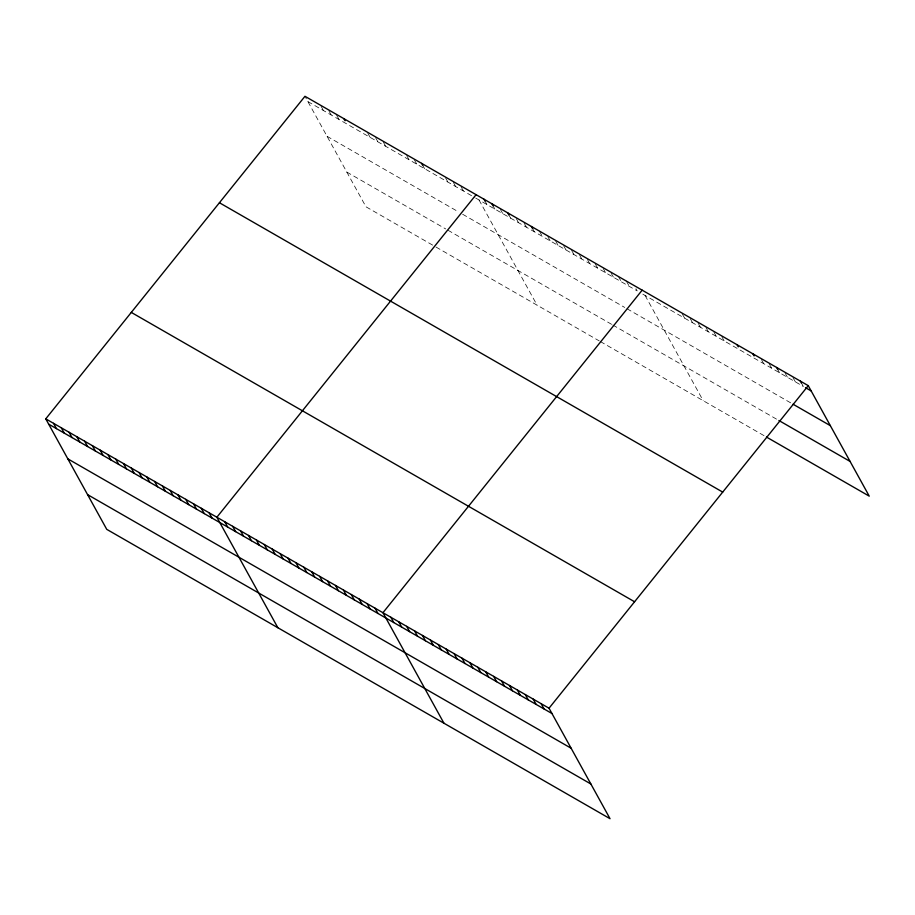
<?xml version="1.0" encoding="UTF-8"?>
<svg xmlns="http://www.w3.org/2000/svg" width="915" height="915" viewBox="0 0 915 915"><rect width="100%" height="100%" fill="white"/><g stroke="black" fill="none" stroke-linecap="round" stroke-linejoin="round"><path stroke-width="0.69" stroke-dasharray="4.58 3.43" d="M307.897 101.588L474.565 197.411M475.674 198.052L637.183 290.901L634.255 285.617M642.833 294.15L803.267 386.393L801.517 383.213M327.055 136.301L458.175 211.685M462.613 214.236L624.716 307.44M626.969 308.732L790.8 402.92M346.808 172.077L445.697 228.933M447.915 230.203L611.689 324.368M612.821 325.019L777.773 419.859M432.635 245.117L365.966 206.79L305.553 97.356M435.975 247.039L599.222 340.895M600.354 341.547L765.306 436.386M793.019 377.609L795.352 381.852M785.104 373.068L787.449 377.3M777.784 369.58L779.534 372.748M769.298 363.976L771.631 368.207M761.383 359.423L763.716 363.655M721.844 336.686L724.177 340.929M713.929 332.145L716.273 336.377M706.025 327.593L708.359 331.825M698.111 323.052L700.455 327.284M690.207 318.5L692.541 322.732M682.293 313.959L684.637 318.191M645.086 295.454L703.166 400.656M626.352 281.065L629.268 286.361M618.449 276.524L621.365 281.809M611.117 273.036L613.462 277.268M603.214 268.484L605.547 272.716M595.299 263.932L597.644 268.175M587.396 259.391L589.729 263.623M579.481 254.839L581.826 259.082M571.578 250.298L573.911 254.53M563.663 245.746L566.008 249.978M555.76 241.205L558.093 245.437M547.845 236.653L550.19 240.885M539.358 231.049L542.275 236.344M532.622 228.624L534.371 231.792M524.123 223.02L526.457 227.252M516.22 218.468L518.553 222.7M508.889 214.979L510.639 218.159M500.402 209.375L502.735 213.607M493.071 205.886L494.821 209.055M485.167 201.334L486.917 204.514M479.014 199.962L537.082 305.175M461.114 186.786L463.447 191.018M453.337 182.314L455.67 186.546M445.559 177.842L447.893 182.074M422.81 165.489L424.56 168.669M414.449 159.953L416.782 164.197M406.672 155.481L409.005 159.725M383.339 142.065L385.673 146.309M375.562 137.593L377.895 141.836M367.784 133.121L370.118 137.364M336.663 115.244L339.007 119.476M328.885 110.772L331.23 115.004M321.108 106.3L323.453 110.532"/><path stroke-width="1.37" d="M45.75 418.853L549.034 708.21L610.031 818.708L106.746 529.35L45.75 418.853L304.969 96.292L808.254 385.65L869.25 496.147L766.438 437.038M476.086 194.678L216.866 517.238L277.863 627.736M642.17 290.158L382.95 612.718L443.947 723.216M549.034 708.21L808.254 385.65M805.52 387.697L811.17 390.945M793.053 404.224L830.34 425.658M778.905 420.511L850.081 461.435M219.428 202.741L722.713 492.098M131.291 312.404L634.575 601.761M48.667 424.148L551.951 713.506M67.836 458.861L571.12 748.218M87.588 494.638L590.861 783.983M800.339 381.098L801.517 383.213M776.618 367.464L777.784 369.58M752.896 353.819L754.063 355.935M737.078 344.726L738.245 346.842M531.443 226.508L532.622 228.624M507.722 212.863L508.889 214.979M491.904 203.77L493.071 205.886M484.001 199.218L485.167 201.334M421.643 163.373L422.81 165.489M343.857 118.653L345.035 120.769M541.12 703.658L544.048 708.953M533.216 699.117L536.133 704.413M525.302 694.565L528.23 699.861M517.398 690.024L520.315 695.308M509.483 685.472L512.411 690.768M501.58 680.932L504.497 686.216M493.665 676.379L496.593 681.675M485.762 671.827L488.679 677.123M477.847 667.287L480.775 672.582M469.944 662.735L472.861 668.03M462.029 658.194L464.957 663.489M454.126 653.642L457.043 658.937M446.211 649.101L449.139 654.385M438.308 644.549L441.224 649.844M430.405 640.008L433.321 645.292M422.49 635.456L425.418 640.752M414.587 630.904L417.503 636.2M406.672 626.363L409.6 631.659M398.768 621.811L401.685 627.107M390.854 617.27L393.782 622.566M375.036 608.178L377.964 613.462M367.132 603.625L370.049 608.921M359.218 599.085L362.146 604.369M351.314 594.533L354.231 599.828M343.4 589.981L346.328 595.276M335.496 585.44L338.413 590.735M327.581 580.888L330.509 586.183M319.678 576.347L322.595 581.643M311.763 571.795L314.691 577.091M303.86 567.254L306.777 572.538M295.957 562.702L298.873 567.998M288.042 558.161L290.97 563.446M280.139 553.609L283.055 558.905M272.224 549.069L275.152 554.353M264.321 544.516L267.237 549.812M256.406 539.964L259.334 545.26M248.503 535.424L251.419 540.719M240.588 530.872L243.516 536.167M232.685 526.331L235.601 531.615M224.77 521.779L227.698 527.074M209.089 512.766L212.006 518.05M201.311 508.294L204.228 513.578M193.534 503.822L196.451 509.106M185.756 499.35L188.673 504.634M177.979 494.878L180.895 500.162M170.201 490.406L173.118 495.69M162.424 485.934L165.341 491.229M154.646 481.462L157.563 486.757M146.869 476.99L149.786 482.285M139.08 472.517L142.008 477.813M131.303 468.045L134.231 473.341M123.525 463.573L126.453 468.869M115.748 459.101L118.676 464.397M107.97 454.629L110.898 459.925M100.192 450.157L103.121 455.453M92.415 445.685L95.343 450.981M84.638 441.213L87.566 446.509M76.86 436.741L79.788 442.037M69.082 432.269L72.011 437.564M61.305 427.797L64.233 433.092M53.527 423.325L56.444 428.62"/></g></svg>
